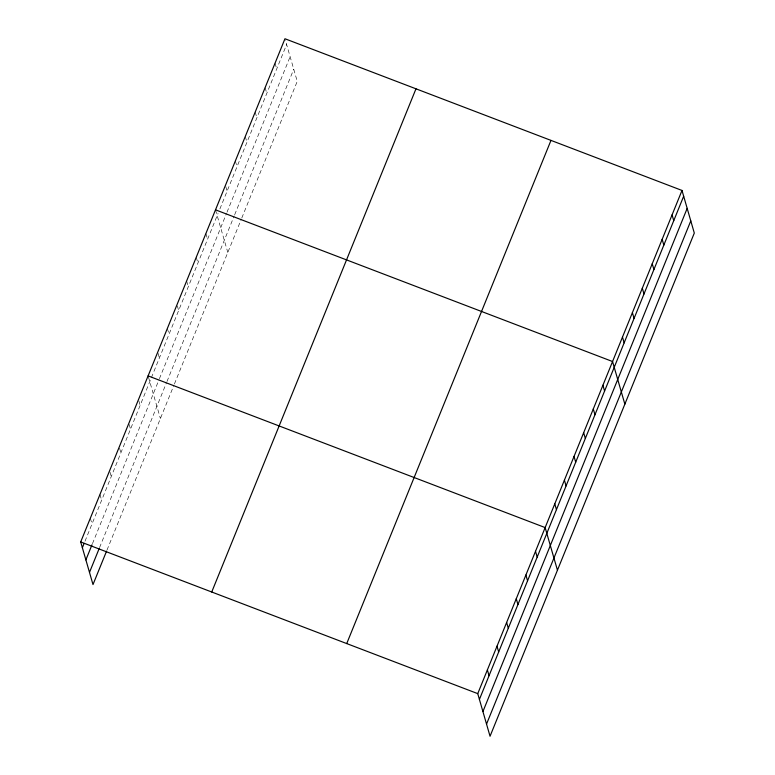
<?xml version="1.0" encoding="UTF-8"?>
<svg xmlns="http://www.w3.org/2000/svg" width="775" height="775" viewBox="0 0 775 775"><rect width="100%" height="100%" fill="white"/><g stroke="black" fill="none" stroke-linecap="round" stroke-linejoin="round"><path stroke-width="0.58" stroke-dasharray="3.88 2.91" d="M84.998 541.25L218.075 213.396M219.887 208.95L286.624 44.533M92.448 543.701L158.972 379.808M159.408 378.723L226.552 213.328M226.998 212.214L290.131 56.682M99.558 547.596L166.528 382.627M166.964 381.542L234.224 215.857M234.67 214.743L293.744 69.207M107.008 550.047L173.978 385.078M174.414 383.993L241.335 219.122M241.79 218.007L297.251 81.365L285.287 39.903M275.038 63.192L276.704 68.975M265.108 87.633L266.784 93.407M255.188 112.075L256.864 117.848M245.268 136.516L246.944 142.29M235.348 160.948L237.014 166.732M225.767 186.552L227.094 191.173M215.508 209.831L227.811 252.447M205.879 233.556L207.545 239.339M196.249 257.281L197.916 263.054M186.62 280.996L188.286 286.779M177.33 305.873L178.657 310.504M167.361 328.445L169.028 334.219M158.071 353.323L159.398 357.943M148.442 377.037L160.406 418.5M138.812 400.762L140.139 405.393M129.183 424.487L130.51 429.108M119.553 448.212L120.89 452.832M109.924 471.927L111.261 476.557M99.956 494.498L101.632 500.272M90.326 518.213L92.002 523.997"/><path stroke-width="1.16" d="M106.572 551.132L93 584.553L80.697 541.938L284.958 38.75L682 190.447L694.303 233.062L490.042 736.25L477.749 693.635L682 190.447M82.373 547.722L84.117 543.401M85.88 559.87L92.002 544.777M89.493 572.396L99.122 548.681M211.73 592.003L415.981 88.805M346.725 643.579L550.977 140.391M479.415 699.418L683.666 196.23M482.922 711.566L687.173 208.378M486.535 724.092L690.787 220.904M215.508 209.831L612.55 361.528L624.853 404.143M148.102 375.885L545.145 527.581L557.448 570.197M80.697 541.938L477.749 693.635M672.08 214.888L673.746 220.672M662.16 239.33L663.826 245.103M652.24 263.771L653.906 269.545M642.32 288.213L643.986 293.987M632.39 312.645L634.066 318.428M622.47 337.086L624.146 342.87M602.921 385.252L604.587 391.036M593.292 408.977L594.967 414.751M583.662 432.692L585.338 438.476M574.033 456.417L575.709 462.2M564.403 480.142L566.079 485.915M554.774 503.857L556.45 509.64M535.515 551.306L537.191 557.08M525.886 575.031L527.562 580.804M516.266 598.746L517.933 604.529M506.637 622.47L508.303 628.254M497.007 646.195L498.674 651.969M487.378 669.91L489.044 675.693"/></g></svg>
